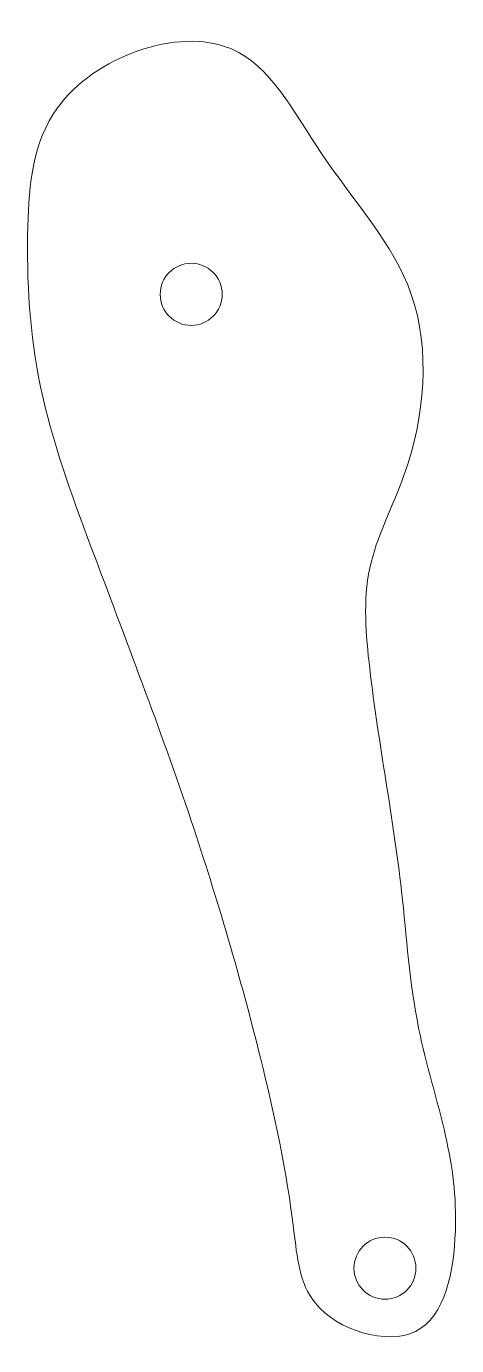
# Model space of a CAD drawing. Header units: inches. Extents: x 0.13 to 1.43, y 3.44 to 7.43.
import ezdxf

# ---------------------------------------------------------------- set-up
doc = ezdxf.new("R2010")
doc.units = ezdxf.units.IN
doc.header["$MEASUREMENT"] = 0

msp = doc.modelspace()

# ---------------------------------------------------------------- linework, layer by layer
at = {"color": 7, "linetype": 'Continuous', "lineweight": 15}
for centre, radius in [((0.6301, 6.6206), 0.0938), ((1.2156, 3.6783), 0.0937)]:
    msp.add_circle(centre, radius, dxfattribs=at)
msp.add_open_spline([(0.9405, 3.7902), (0.9499, 3.7128), (0.966, 3.5225), (1.374, 3.3976), (1.4465, 3.7948), (1.4048, 4.0909), (1.2964, 4.4287), (1.2675, 4.9067), (1.1768, 5.3588), (1.1407, 5.7989), (1.3272, 6.1392), (1.3693, 6.6427), (1.025, 7), (0.7775, 7.4997), (0.1695, 7.276), (0.1242, 6.7821), (0.1525, 6.3305), (0.3705, 5.7374), (0.6259, 5.0777), (0.8306, 4.381), (0.9185, 3.9727), (0.9405, 3.7902)], degree=3, knots=[0, 0, 0, 0, 0.025907, 0.061945, 0.09921, 0.132366, 0.170723, 0.218452, 0.296194, 0.330869, 0.365118, 0.427753, 0.485936, 0.533485, 0.5968, 0.638978, 0.694685, 0.752921, 0.853626, 0.938944, 1, 1, 1, 1], dxfattribs=at)

doc.saveas('drawing.dxf')
